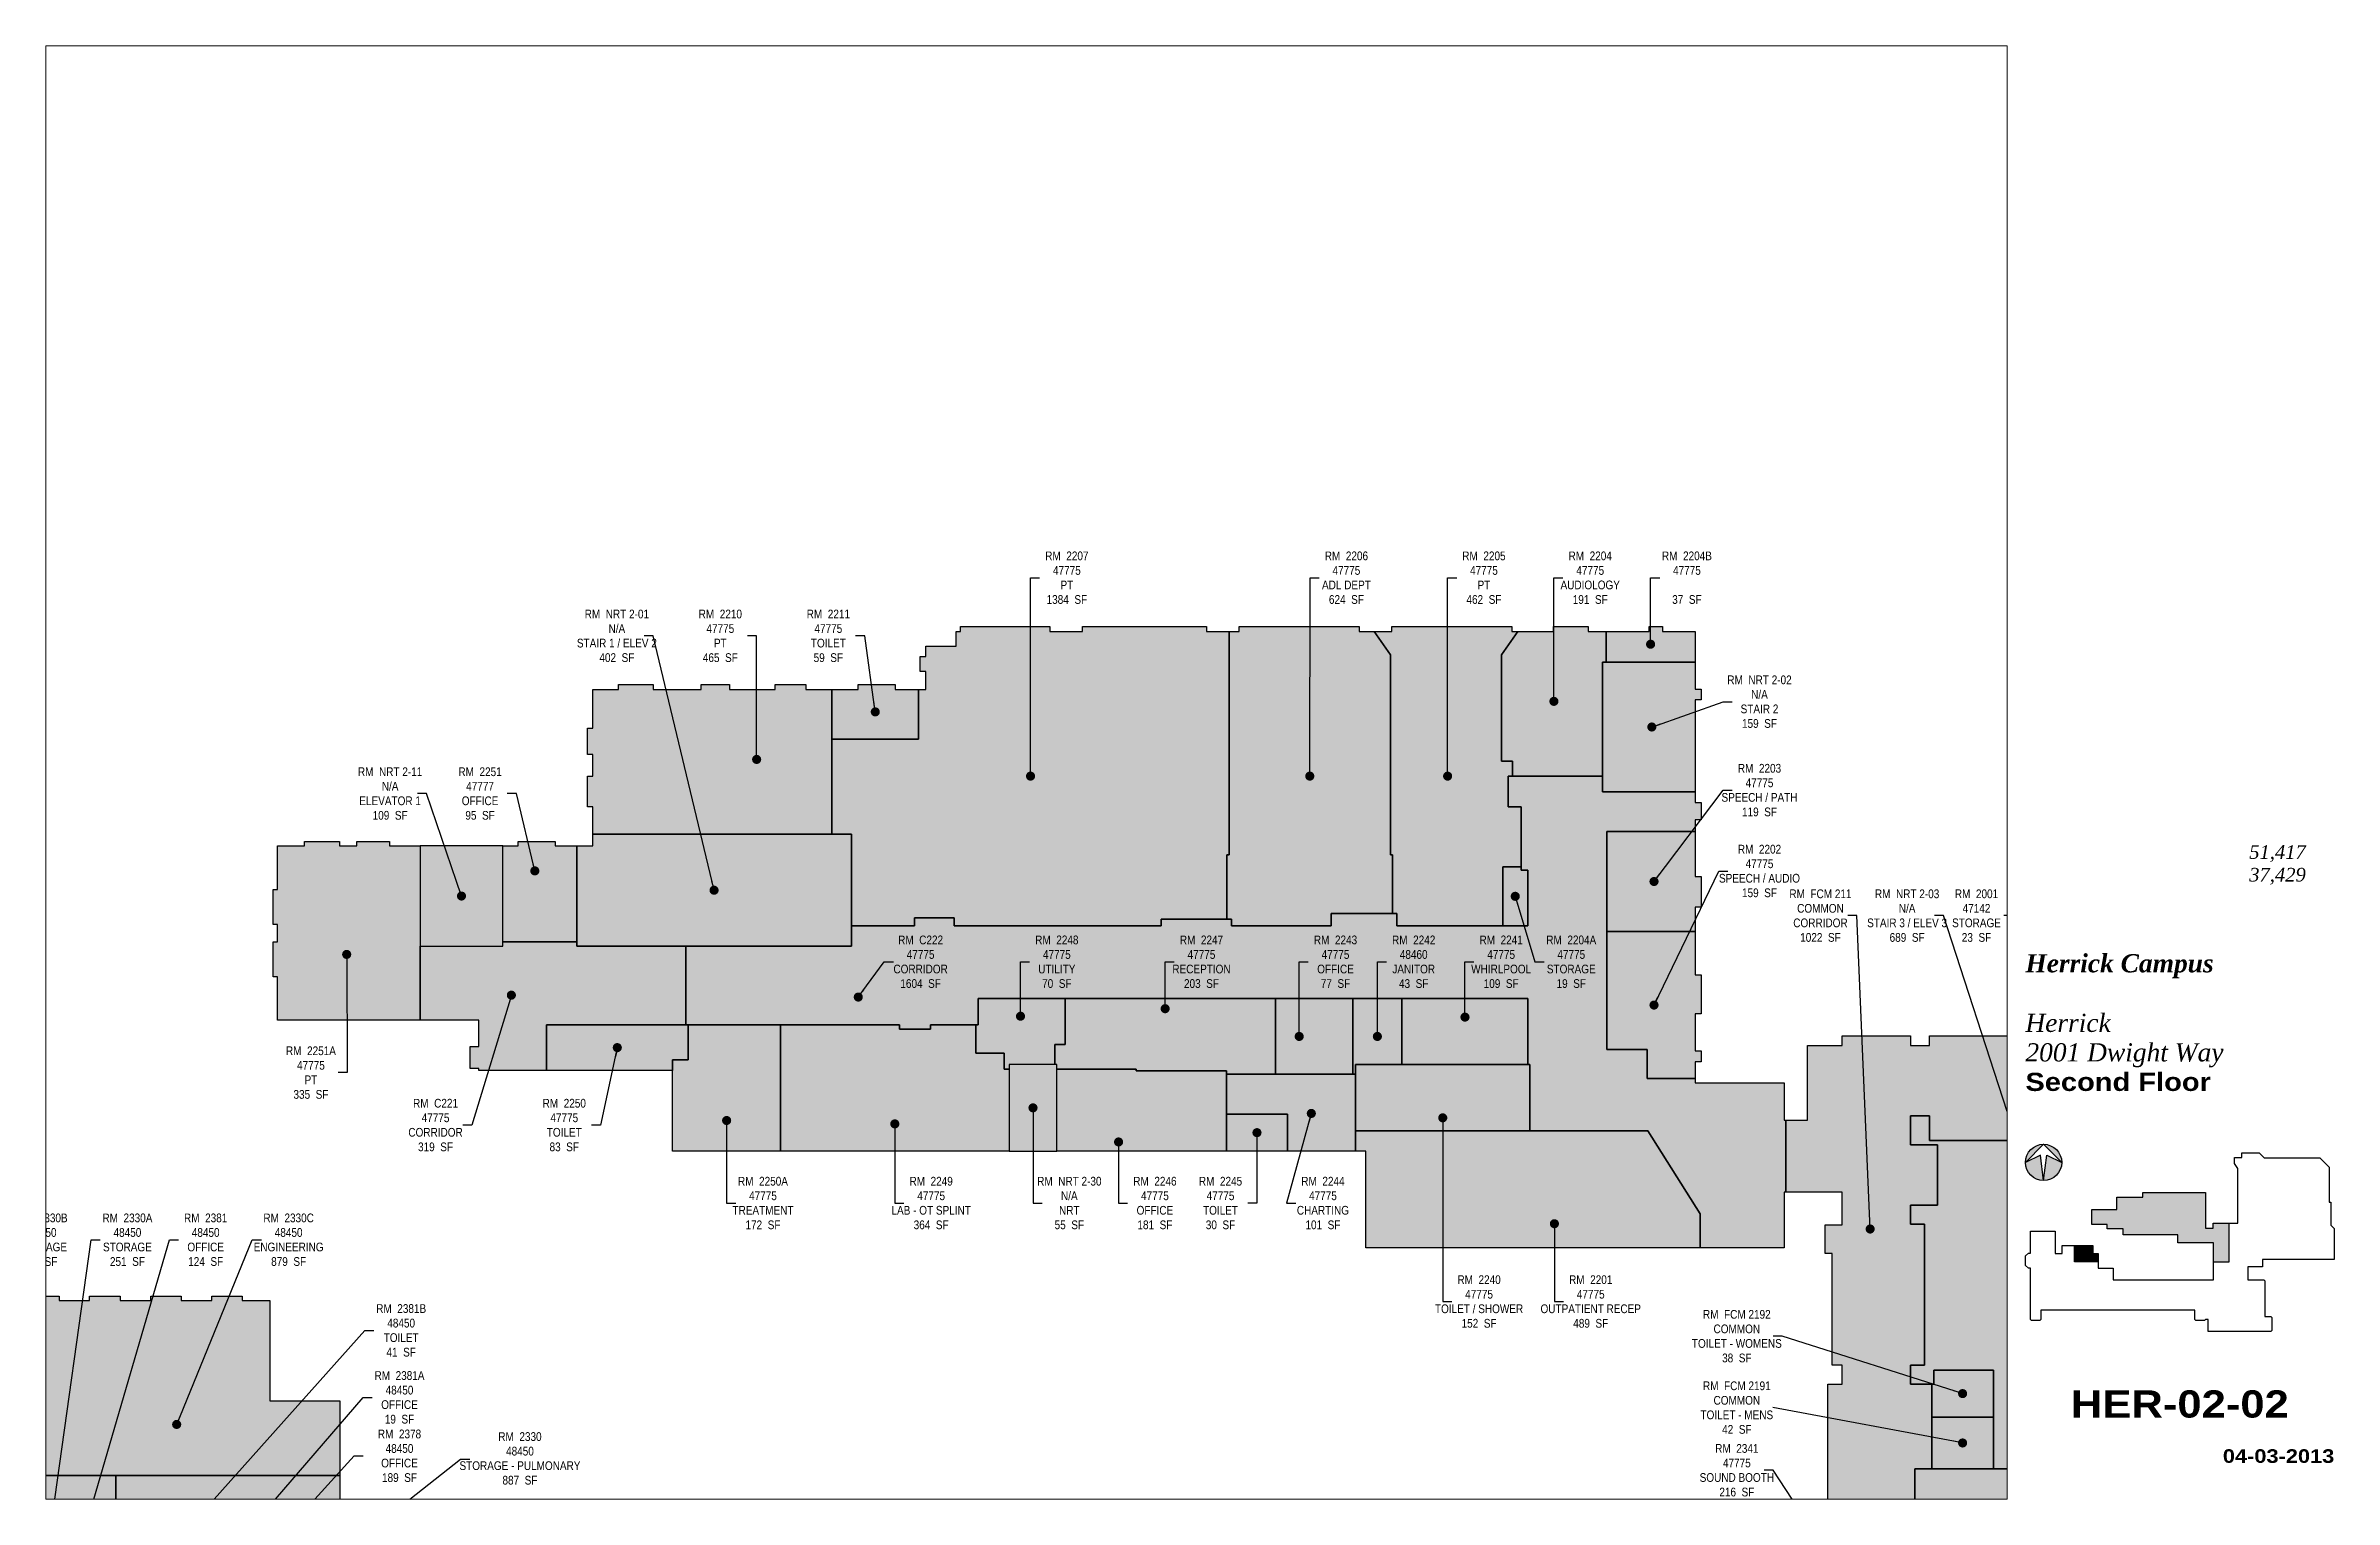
# Paper-space layout '02' of a CAD drawing. Header units: inches. Extents: x 0.9 to 16.7, y 0.5 to 10.5.
# The model-space entities are those that its viewports show. They can reach past a viewport. Long polylines and large blocks are cut down to what shows.
import ezdxf
from ezdxf.enums import TextEntityAlignment as Align

# ---------------------------------------------------------------- set-up
doc = ezdxf.new("R2010")
doc.units = ezdxf.units.IN
doc.header["$LTSCALE"] = 48
doc.header["$MEASUREMENT"] = 0
for name, color, linetype in [('0-LABEL', 3, 'Continuous'), ('1-NRT', 200, 'Continuous'), ('1-NRT-PTN', 253, 'Continuous'), ('3-FCM', 190, 'Continuous'), ('3-FCM-PTN', 9, 'Continuous'), ('4-OCC', 6, 'Continuous'), ('4-OCC-PTN', 95, 'Continuous'), ('T-5', 5, 'Continuous'), ('T-8', 8, 'Continuous')]:
    doc.layers.add(name, color=color, linetype=linetype)
doc.layers.add('T-VWPRT', color=1, linetype='Continuous', plot=False)
doc.styles.add('ArialB', font='')
doc.styles.add('ArialN', font='ARIALN.TTF')
doc.styles.add('TimesI', font='timesi.ttf')
doc.styles.add('TimesIB', font='timesbi.ttf')
doc.styles.get('ArialB').set_extended_font_data('Arial Black')
doc.dimstyles.new('AB-200', dxfattribs={"dimscale": 200, "dimtxt": 0.070312, "dimasz": 0.0625, "dimexe": 0.0625, "dimexo": 0.125, "dimgap": 0.1875, "dimtad": 0, "dimdec": 4, "dimrnd": 0.0625, "dimzin": 0, "dimdsep": 46, "dimlunit": 4, "dimtxsty": 'ArialN', "dimblk": 'ARCHTICK', "dimcen": 0.0625, "dimclrd": 256, "dimclre": 256, "dimclrt": 256, "dimadec": 0, "dimazin": 0, "dimtfac": 1, "dimtdec": 4, "dimtofl": 0, "dimtmove": 2, "dimatfit": 3, "dimldrblk": 'DOT', "dimfxl": 0, "dimfrac": 2, "dimtolj": 1, "dimtzin": 0, "dimlwd": -1, "dimlwe": -1, "dimarcsym": 0})

# ---------------------------------------------------------------- blocks, each defined once
blk = doc.blocks.new('n-arrow')
h = blk.add_hatch(color=256)
h.paths.add_polyline_path([(0, 0.125), (0.125, 0, 0.414214)])
h.paths.add_polyline_path([(0, 0.125, 0.414214), (-0.125, 0), (0.051, 0.022)])
h = blk.add_hatch(color=256)
h.paths.add_polyline_path([(0.051, -0.022), (-0.125, 0, 0.414214), (0, -0.125)])
h.paths.add_polyline_path([(0.125, 0), (0, -0.125, 0.414214)])
for p, q in [((-0.125, 0), (0.051, 0.022)), ((-0.125, 0), (0.051, -0.022)), ((0, 0.125), (0.125, 0)), ((0.051, 0.022), (0, 0.125)), ((0, -0.125), (0.125, 0)), ((0.051, -0.022), (0, -0.125))]:
    blk.add_line(p, q)
blk.add_circle((0, 0), 0.125)
blk = doc.blocks.new('AB-TB-text')
for tag, style, p in [('GROSS', 'TimesI', (1.93, 4.406)), ('USEABLE', 'TimesI', (1.93, 4.25)), ('DATE', 'ArialB', (2.125, 0.25))]:
    blk.add_attdef(tag, text='', height=0.0938, dxfattribs=dict(style=style)).set_placement(p, align=Align.RIGHT)
for tag, style, p in [('CAMPUS', 'TimesIB', (0, 3.75)), ('PAVILION', 'TimesI', (0, 3.547)), ('BUILDING', 'TimesI', (0, 3.34)), ('STREET', 'TimesI', (0, 3.137)), ('FLOOR', 'ArialB', (0, 2.934))]:
    blk.add_attdef(tag, text='', height=0.125, dxfattribs=dict(style=style)).set_placement(p, align=Align.TOP_LEFT)
at = {"style": 'ArialB'}
blk.add_attdef('DWG#', text='', height=0.188, dxfattribs=at).set_placement((1.062, 0.749), align=Align.TOP_CENTER)
blk = doc.blocks.new('_ArchTick')
at = {"const_width": 0.15}
blk.add_lwpolyline([(-0.5, -0.5), (0.5, 0.5)], dxfattribs=at)
blk = doc.blocks.new('_Dot')
at = {"lineweight": -2}
blk.add_line((-0.5, 0), (-1, 0), dxfattribs=at)
at = {"const_width": 0.5}
blk.add_lwpolyline([(-0.25, 0, 1), (0.25, 0, 1)], format="xyb", close=True, dxfattribs=at)

msp = doc.modelspace()

# ---------------------------------------------------------------- hatches: boundary and pattern name
at = {"layer": '1-NRT-PTN'}
for points in [[(3037.8, 1994.7), (2910.5, 1994.7), (2910.5, 2173.5), (3037.8, 2173.5), (3037.8, 2136.3), (3046.1, 2136.3), (3046.1, 2121.3), (3037.8, 2121.3)], [(1498.4, 1782.5), (1498.4, 1920.5), (1520.5, 1920.5), (1520.5, 1936.5), (1876.5, 1936.5), (1876.5, 1782.5)], [(1282.8, 1782.5), (1396.8, 1782.5), (1396.8, 1920.5), (1282.8, 1920.5)], [(2093.5, 1500.5), (2159.5, 1500.5), (2159.5, 1619.5), (2093.5, 1619.5)], [(3353.5, 1206), (3353.5, 1400), (3334.5, 1400), (3334.5, 1426), (3371.5, 1426), (3371.5, 1509), (3334.5, 1509), (3334.5, 1549), (3360.5, 1549), (3360.5, 1515), (3544.5, 1515), (3544.5, 1548), (3666.5, 1548), (3666.5, 1508), (3616, 1508), (3616, 1426), (3666.5, 1426), (3666.5, 1400), (3616.5, 1400), (3616.5, 1206), (3610.5, 1206), (3610.5, 1199.3), (3520.7, 1199.3), (3520.7, 1063.4), (3448.7, 1063.4), (3448.7, 1199.3), (3366.5, 1199.3), (3366.5, 1180), (3334.5, 1180), (3334.5, 1206)]]:
    msp.add_hatch(color=256, dxfattribs=at).paths.add_polyline_path(points)
at = {"layer": '3-FCM-PTN'}
msp.add_hatch(color=256, dxfattribs=at).paths.add_polyline_path([(3340.5, 833), (3240.5, 833), (3240.5, 836), (3220.5, 836), (3220.5, 924), (3240.5, 924), (3240.5, 950), (3220.5, 950), (3220.5, 1180), (3240.5, 1180), (3240.5, 1206), (3226.5, 1206), (3226.3, 1359.5), (3216.7, 1359.5), (3216.7, 1399.1), (3240.5, 1399.1), (3240.5, 1444), (3162.8, 1444), (3162.8, 1543), (3192.5, 1543), (3192.5, 1646), (3240.5, 1646), (3240.5, 1659), (3334.5, 1659), (3334.5, 1646), (3360.5, 1646), (3360.5, 1659), (3552, 1659), (3552, 1646.2), (3613.7, 1646.2), (3613.7, 1548), (3544.5, 1548), (3544.5, 1515), (3360.5, 1515), (3360.5, 1549), (3334.5, 1549), (3334.5, 1509), (3371.5, 1509), (3371.5, 1426), (3334.5, 1426), (3334.5, 1400), (3353.5, 1400), (3353.5, 1206), (3334.5, 1206), (3334.5, 1180), (3363.5, 1180), (3363.5, 1063.4), (3340.5, 1063.4)])
for points in [[(3363.5, 1180), (3366.5, 1180), (3366.5, 1199.3), (3448.7, 1199.3), (3448.7, 1134.3), (3363.5, 1134.3)], [(3363.5, 1134.3), (3448.7, 1134.3), (3448.7, 1063.4), (3363.5, 1063.4)]]:
    msp.add_hatch(color=256, dxfattribs=at).paths.add_polyline_path(points, flags=17)
at = {"layer": '4-OCC-PTN'}
for color, points in [(21, [(1849.8, 1936.5), (1849.8, 2067.3), (1969, 2067.3), (1969, 2135.5), (1978.8, 2135.5), (1978.8, 2160.3), (1971.1, 2160.3), (1971.1, 2181.3), (1978.8, 2181.3), (1978.8, 2195.5), (2020.8, 2195.5), (2020.8, 2215.5), (2026.8, 2215.5), (2026.8, 2222.5), (2149.8, 2222.5), (2149.8, 2215.5), (2194.8, 2215.5), (2194.8, 2222.5), (2365.4, 2222.5), (2365.4, 2215.5), (2396.5, 2215.5), (2396.5, 1908.3), (2393.5, 1908.3), (2393.5, 1819.5), (2302.8, 1819.5), (2302.8, 1810.5), (2017.8, 1810.5), (2017.8, 1821.3), (1963.5, 1821.3), (1963.5, 1810.5), (1876.5, 1810.5), (1876.5, 1936.5)]), (21, [(2393.5, 1819.5), (2393.5, 1908.3), (2396.5, 1908.3), (2396.5, 2215.5), (2410.4, 2215.5), (2410.4, 2222.5), (2575.4, 2222.5), (2575.4, 2215.5), (2596, 2215.5), (2618.5, 2183.3), (2618.5, 1908.3), (2621.5, 1908.3), (2621.5, 1827.3), (2536.8, 1827.3), (2536.8, 1810.5), (2399.5, 1810.5), (2399.5, 1819.5)]), (21, [(2621.5, 1827.3), (2621.5, 1908.3), (2618.5, 1908.3), (2618.5, 2183.3), (2596, 2215.5), (2620.4, 2215.5), (2620.4, 2222.5), (2785.4, 2222.5), (2785.4, 2215.5), (2794, 2215.5), (2771.5, 2183.3), (2771.5, 2037.3), (2786.5, 2037.3), (2786.5, 2016.3), (2780.5, 2016.3), (2780.5, 1974.3), (2798.5, 1974.3), (2798.5, 1891.8), (2773, 1891.8), (2773, 1810.5), (2627.5, 1810.5), (2627.5, 1827.3)]), (21, [(2910.5, 2016.3), (2786.5, 2016.3), (2786.5, 2037.3), (2771.5, 2037.3), (2771.5, 2183.3), (2794, 2215.5), (2842.8, 2215.5), (2842.8, 2222.5), (2890.8, 2222.5), (2890.8, 2215.5), (2915.5, 2215.5), (2915.5, 2173.5), (2910.5, 2173.5)]), (21, [(2915.5, 2173.5), (2915.5, 2215.5), (2974.8, 2215.5), (2974.8, 2222.5), (2992.8, 2222.5), (2992.8, 2215.5), (3037.8, 2215.5), (3037.8, 2173.5)]), (21, [(1520.5, 1936.5), (1520.5, 1974.3), (1513.5, 1974.3), (1513.5, 2016.3), (1520.5, 2016.3), (1520.5, 2046.3), (1513.5, 2046.3), (1513.5, 2082.3), (1520.5, 2082.3), (1520.5, 2135.5), (1555.8, 2135.5), (1555.8, 2142.5), (1603.8, 2142.5), (1603.8, 2135.5), (1669.8, 2135.5), (1669.8, 2142.5), (1708.8, 2142.5), (1708.8, 2135.5), (1771.8, 2135.5), (1771.8, 2142.5), (1813.8, 2142.5), (1813.8, 2135.5), (1849.8, 2135.5), (1849.8, 1936.5)]), (21, [(1849.8, 2067.3), (1849.8, 2135.5), (1885.8, 2135.5), (1885.8, 2142.5), (1936.8, 2142.5), (1936.8, 2135.5), (1969, 2135.5), (1969, 2067.3)]), (21, [(3162.8, 1543), (3162.8, 1444), (3160.5, 1444), (3160.5, 1367.5), (3045, 1367.5), (3045, 1414.3), (2972.7, 1528.5), (2810.5, 1528.5), (2810.5, 1619.5), (2807.5, 1619.5), (2807.5, 1710.3), (2464.8, 1710.3), (2167.8, 1710.3), (2050.8, 1710.3), (2050.8, 1674.3), (1985.5, 1674.3), (1985.5, 1668.3), (1942.8, 1668.3), (1942.8, 1674.3), (1747.8, 1674.3), (1711.8, 1674.5), (1648.8, 1674.5), (1648.8, 1782.5), (1876.5, 1782.5), (1876.5, 1810.5), (1963.5, 1810.5), (1963.5, 1821.3), (2017.8, 1821.3), (2017.8, 1810.5), (2302.8, 1810.5), (2302.8, 1819.5), (2399.5, 1819.5), (2399.5, 1810.5), (2536.8, 1810.5), (2536.8, 1827.3), (2627.5, 1827.3), (2627.5, 1810.5), (2807.5, 1810.5), (2807.5, 1887.3), (2798.5, 1887.3), (2798.5, 1974.3), (2780.5, 1974.3), (2780.5, 2016.3), (2910.5, 2016.3), (2910.5, 1994.7), (3037.8, 1994.7), (3037.8, 1980.3), (3046.1, 1980.3), (3046.1, 1956.3), (3037.8, 1956.3), (3037.8, 1940.5), (2916.5, 1940.5), (2916.5, 1640.5), (2971.8, 1640.5), (2971.8, 1600.5), (3037.8, 1600.5), (3037.8, 1594.5), (3160.5, 1594.5), (3160.5, 1543)]), (21, [(1282.8, 1920.5), (1282.8, 1680.5), (1086.5, 1680.5), (1086.5, 1740.3), (1080.5, 1740.3), (1080.5, 1788.3), (1086.5, 1788.3), (1086.5, 1812.3), (1080.5, 1812.3), (1080.5, 1860.3), (1086.5, 1860.3), (1086.5, 1920.5), (1123.8, 1920.5), (1123.8, 1926.5), (1171.8, 1926.5), (1171.8, 1920.5), (1195.8, 1920.5), (1195.8, 1926.5), (1240.8, 1926.5), (1240.8, 1920.5)]), (246, [(1498.4, 1920.5), (1498.4, 1788.3), (1396.8, 1788.3), (1396.8, 1920.5), (1417.8, 1920.5), (1417.8, 1926.5), (1468.8, 1926.5), (1468.8, 1920.5)]), (21, [(3037.8, 1802.5), (2916.5, 1802.5), (2916.5, 1940.5), (3037.8, 1940.5), (3037.8, 1878.3), (3046.1, 1878.3), (3046.1, 1836.3), (3037.8, 1836.3)]), (21, [(2773, 1810.5), (2773, 1891.8), (2798.5, 1891.8), (2798.5, 1887.3), (2807.5, 1887.3), (2807.5, 1810.5)]), (21, [(2916.5, 1802.5), (3037.8, 1802.5), (3037.8, 1743.3), (3046.1, 1743.3), (3046.1, 1689.3), (3037.8, 1689.3), (3037.8, 1638.3), (3046.1, 1638.3), (3046.1, 1623.3), (3037.8, 1623.3), (3037.8, 1600.5), (2971.8, 1600.5), (2971.8, 1640.5), (2916.5, 1640.5)]), (21, [(1648.8, 1782.5), (1648.8, 1674.5), (1456.8, 1674.5), (1456.8, 1611.3), (1453.8, 1611.3), (1363.8, 1611.3), (1363.8, 1614.3), (1351.8, 1614.3), (1351.8, 1644.3), (1363.8, 1644.3), (1363.8, 1680.5), (1282.8, 1680.5), (1282.8, 1782.5), (1396.8, 1782.5), (1396.8, 1788.3), (1498.4, 1788.3), (1498.4, 1782.5)]), (21, [(2093.5, 1613.5), (2086.8, 1613.5), (2086.8, 1635.3), (2047.8, 1635.3), (2047.8, 1674.3), (2050.8, 1674.3), (2050.8, 1710.3), (2170.8, 1710.3), (2170.8, 1647.3), (2156.5, 1647.3), (2156.5, 1619.5), (2093.5, 1619.5)]), (21, [(2460.3, 1606.4), (2392.8, 1606.4), (2392.8, 1611), (2268.3, 1611), (2268.3, 1613.5), (2159.5, 1613.5), (2159.5, 1619.5), (2156.5, 1619.5), (2156.5, 1647.3), (2170.8, 1647.3), (2170.8, 1710.3), (2460.3, 1710.3)]), (21, [(2460.3, 1710.3), (2566.8, 1710.3), (2566.8, 1606.4), (2460.3, 1606.4)]), (201, [(2570.5, 1619.5), (2570.5, 1606.4), (2566.8, 1606.4), (2566.8, 1710.3), (2634.3, 1710.3), (2634.3, 1619.5)]), (21, [(2634.3, 1710.3), (2807.5, 1710.3), (2807.5, 1619.5), (2634.3, 1619.5)]), (21, [(1456.8, 1674.5), (1651.8, 1674.5), (1651.8, 1626.3), (1630.5, 1626.3), (1630.5, 1611.3), (1456.8, 1611.3)]), (21, [(1630.5, 1500.5), (1630.5, 1626.3), (1651.8, 1626.3), (1651.8, 1674.5), (1711.8, 1674.5), (1747.8, 1674.3), (1779, 1674.3), (1779, 1500.5)]), (21, [(1779, 1500.5), (1779, 1674.3), (1942.8, 1674.3), (1942.8, 1668.3), (1985.5, 1668.3), (1985.5, 1674.3), (2047.8, 1674.3), (2047.8, 1635.3), (2086.8, 1635.3), (2086.8, 1613.5), (2093.5, 1613.5), (2093.5, 1500.5)]), (21, [(2570.5, 1619.5), (2810.5, 1619.5), (2810.5, 1528.5), (2570.5, 1528.5)]), (21, [(2584.5, 1500.5), (2570.5, 1500.5), (2570.5, 1528.5), (2972.7, 1528.5), (3045, 1414.3), (3045, 1367.5), (2584.5, 1367.5)]), (55, [(1172.5, 1054), (747, 1054), (747, 1156.5), (679.5, 1156.5), (679.5, 1057), (642, 1057), (642, 1052.2), (600, 1052.2), (600, 1057), (567.5, 1057), (567.5, 1129), (567.5, 1153), (567.5, 1295), (660, 1295), (660, 1300.7), (702, 1300.7), (702, 1295), (744, 1295), (744, 1300.7), (786, 1300.7), (786, 1295), (828, 1295), (828, 1300.7), (870, 1300.7), (870, 1295), (912, 1295), (912, 1300.7), (954, 1300.7), (954, 1295), (996, 1295), (996, 1300.7), (1038, 1300.7), (1038, 1295), (1076, 1295), (1076, 1157), (1172.5, 1157)]), (21, [(3520.7, 1087), (3623.5, 1087), (3623.5, 1085), (3629.5, 1085), (3629.5, 950), (3610.5, 950), (3610.5, 924), (3629.5, 924), (3629.5, 836), (3610.5, 836), (3610.5, 810), (3653.5, 810), (3653.5, 755), (3340.5, 755), (3340.5, 1063.4), (3520.7, 1063.4)]), (55, [(864, 1054), (1172.5, 1054), (1172.5, 899), (1177.5, 899), (1177.5, 863.5), (1172.5, 863.5), (1172.5, 705.5), (1102.5, 705.5), (1102.5, 738), (978, 738), (978, 513.5), (969, 513.5), (969, 501.5), (867, 501.5), (867, 507.5), (861, 507.5), (861, 741), (864, 741), (864, 831), (852, 831), (852, 854.7), (864, 854.7)])]:
    msp.add_hatch(color=color, dxfattribs=at).paths.add_polyline_path(points)
h = msp.add_hatch(color=21, dxfattribs=at)
h.paths.add_polyline_path([(2392.8, 1500.5), (2392.8, 1551.3), (2476.8, 1551.3), (2476.8, 1500.5)], flags=16)
h.paths.add_polyline_path([(2159.5, 1613.5), (2268.3, 1613.5), (2268.3, 1611), (2392.8, 1611), (2392.8, 1500.5), (2159.5, 1500.5)])
h = msp.add_hatch(color=21, dxfattribs=at)
h.paths.add_polyline_path([(2476.8, 1500.5), (2476.8, 1551.3), (2392.8, 1551.3), (2392.8, 1606.4), (2570.5, 1606.4), (2570.5, 1500.5)])
h.paths.add_polyline_path([(2392.8, 1500.5), (2392.8, 1551.3), (2476.8, 1551.3), (2476.8, 1500.5)], flags=16)
h = msp.add_hatch(color=55, dxfattribs=at)
h.dxf.hatch_style = 1
h.paths.add_polyline_path([(864, 1054), (747, 1054), (684, 1054), (684, 897), (678, 897), (678, 854.7), (864, 854.7)])

# ---------------------------------------------------------------- linework, layer by layer
at = {"layer": '1-NRT'}
for points in [[(3037.8, 1994.7), (2910.5, 1994.7), (2910.5, 2173.5), (3037.8, 2173.5), (3037.8, 2136.3), (3046.1, 2136.3), (3046.1, 2121.3), (3037.8, 2121.3)], [(1498.4, 1782.5), (1498.4, 1920.5), (1520.5, 1920.5), (1520.5, 1936.5), (1876.5, 1936.5), (1876.5, 1782.5)], [(1282.8, 1782.5), (1396.8, 1782.5), (1396.8, 1920.5), (1282.8, 1920.5)], [(2093.5, 1500.5), (2159.5, 1500.5), (2159.5, 1619.5), (2093.5, 1619.5)]]:
    msp.add_lwpolyline(points, close=True, dxfattribs=at)
msp.add_lwpolyline([(3520.7, 1063.4), (3448.7, 1063.4), (3448.7, 1199.3), (3366.5, 1199.3), (3366.5, 1180), (3334.5, 1180), (3334.5, 1206), (3353.5, 1206), (3353.5, 1400), (3334.5, 1400), (3334.5, 1426), (3371.5, 1426), (3371.5, 1509), (3334.5, 1509), (3334.5, 1549), (3360.5, 1549), (3360.5, 1515), (3544.5, 1515)], dxfattribs=at)
at = {"layer": '3-FCM'}
for points in [[(3220.5, 950), (3220.5, 1180), (3240.5, 1180), (3240.5, 1206), (3226.5, 1206), (3226.3, 1359.5), (3216.7, 1359.5), (3216.7, 1399.1), (3240.5, 1399.1), (3240.5, 1444), (3162.8, 1444), (3162.8, 1543), (3192.5, 1543), (3192.5, 1646), (3240.5, 1646), (3240.5, 1659), (3334.5, 1659), (3334.5, 1646), (3360.5, 1646), (3360.5, 1659), (3552, 1659)], [(3544.5, 1515), (3360.5, 1515), (3360.5, 1549), (3334.5, 1549), (3334.5, 1509), (3371.5, 1509), (3371.5, 1426), (3334.5, 1426), (3334.5, 1400), (3353.5, 1400), (3353.5, 1206), (3334.5, 1206), (3334.5, 1180), (3363.5, 1180), (3363.5, 1063.4), (3340.5, 1063.4), (3340.5, 833)]]:
    msp.add_lwpolyline(points, dxfattribs=at)
for points in [[(3363.5, 1180), (3366.5, 1180), (3366.5, 1199.3), (3448.7, 1199.3), (3448.7, 1134.3), (3363.5, 1134.3)], [(3363.5, 1134.3), (3448.7, 1134.3), (3448.7, 1063.4), (3363.5, 1063.4)]]:
    msp.add_lwpolyline(points, close=True, dxfattribs=at)
at = {"layer": '4-OCC'}
for points in [[(1849.8, 1936.5), (1849.8, 2067.3), (1969, 2067.3), (1969, 2135.5), (1978.8, 2135.5), (1978.8, 2160.3), (1971.1, 2160.3), (1971.1, 2181.3), (1978.8, 2181.3), (1978.8, 2195.5), (2020.8, 2195.5), (2020.8, 2215.5), (2026.8, 2215.5), (2026.8, 2222.5), (2149.8, 2222.5), (2149.8, 2215.5), (2194.8, 2215.5), (2194.8, 2222.5), (2365.4, 2222.5), (2365.4, 2215.5), (2396.5, 2215.5), (2396.5, 1908.3), (2393.5, 1908.3), (2393.5, 1819.5), (2302.8, 1819.5), (2302.8, 1810.5), (2017.8, 1810.5), (2017.8, 1821.3), (1963.5, 1821.3), (1963.5, 1810.5), (1876.5, 1810.5), (1876.5, 1936.5)], [(2393.5, 1819.5), (2393.5, 1908.3), (2396.5, 1908.3), (2396.5, 2215.5), (2410.4, 2215.5), (2410.4, 2222.5), (2575.4, 2222.5), (2575.4, 2215.5), (2596, 2215.5), (2618.5, 2183.3), (2618.5, 1908.3), (2621.5, 1908.3), (2621.5, 1827.3), (2536.8, 1827.3), (2536.8, 1810.5), (2399.5, 1810.5), (2399.5, 1819.5)], [(2621.5, 1827.3), (2621.5, 1908.3), (2618.5, 1908.3), (2618.5, 2183.3), (2596, 2215.5), (2620.4, 2215.5), (2620.4, 2222.5), (2785.4, 2222.5), (2785.4, 2215.5), (2794, 2215.5), (2771.5, 2183.3), (2771.5, 2037.3), (2786.5, 2037.3), (2786.5, 2016.3), (2780.5, 2016.3), (2780.5, 1974.3), (2798.5, 1974.3), (2798.5, 1891.8), (2773, 1891.8), (2773, 1810.5), (2627.5, 1810.5), (2627.5, 1827.3)], [(2910.5, 2016.3), (2786.5, 2016.3), (2786.5, 2037.3), (2771.5, 2037.3), (2771.5, 2183.3), (2794, 2215.5), (2842.8, 2215.5), (2842.8, 2222.5), (2890.8, 2222.5), (2890.8, 2215.5), (2915.5, 2215.5), (2915.5, 2173.5), (2910.5, 2173.5)], [(2915.5, 2173.5), (2915.5, 2215.5), (2974.8, 2215.5), (2974.8, 2222.5), (2992.8, 2222.5), (2992.8, 2215.5), (3037.8, 2215.5), (3037.8, 2173.5)], [(1520.5, 1936.5), (1520.5, 1974.3), (1513.5, 1974.3), (1513.5, 2016.3), (1520.5, 2016.3), (1520.5, 2046.3), (1513.5, 2046.3), (1513.5, 2082.3), (1520.5, 2082.3), (1520.5, 2135.5), (1555.8, 2135.5), (1555.8, 2142.5), (1603.8, 2142.5), (1603.8, 2135.5), (1669.8, 2135.5), (1669.8, 2142.5), (1708.8, 2142.5), (1708.8, 2135.5), (1771.8, 2135.5), (1771.8, 2142.5), (1813.8, 2142.5), (1813.8, 2135.5), (1849.8, 2135.5), (1849.8, 1936.5)], [(1849.8, 2067.3), (1849.8, 2135.5), (1885.8, 2135.5), (1885.8, 2142.5), (1936.8, 2142.5), (1936.8, 2135.5), (1969, 2135.5), (1969, 2067.3)], [(3162.8, 1543), (3162.8, 1444), (3160.5, 1444), (3160.5, 1367.5), (3045, 1367.5), (3045, 1414.3), (2972.7, 1528.5), (2810.5, 1528.5), (2810.5, 1619.5), (2807.5, 1619.5), (2807.5, 1710.3), (2464.8, 1710.3), (2167.8, 1710.3), (2050.8, 1710.3), (2050.8, 1674.3), (1985.5, 1674.3), (1985.5, 1668.3), (1942.8, 1668.3), (1942.8, 1674.3), (1747.8, 1674.3), (1711.8, 1674.5), (1648.8, 1674.5), (1648.8, 1782.5), (1876.5, 1782.5), (1876.5, 1810.5), (1963.5, 1810.5), (1963.5, 1821.3), (2017.8, 1821.3), (2017.8, 1810.5), (2302.8, 1810.5), (2302.8, 1819.5), (2399.5, 1819.5), (2399.5, 1810.5), (2536.8, 1810.5), (2536.8, 1827.3), (2627.5, 1827.3), (2627.5, 1810.5), (2807.5, 1810.5), (2807.5, 1887.3), (2798.5, 1887.3), (2798.5, 1974.3), (2780.5, 1974.3), (2780.5, 2016.3), (2910.5, 2016.3), (2910.5, 1994.7), (3037.8, 1994.7), (3037.8, 1980.3), (3046.1, 1980.3), (3046.1, 1956.3), (3037.8, 1956.3), (3037.8, 1940.5), (2916.5, 1940.5), (2916.5, 1640.5), (2971.8, 1640.5), (2971.8, 1600.5), (3037.8, 1600.5), (3037.8, 1594.5), (3160.5, 1594.5), (3160.5, 1543)], [(1282.8, 1920.5), (1282.8, 1680.5), (1086.5, 1680.5), (1086.5, 1740.3), (1080.5, 1740.3), (1080.5, 1788.3), (1086.5, 1788.3), (1086.5, 1812.3), (1080.5, 1812.3), (1080.5, 1860.3), (1086.5, 1860.3), (1086.5, 1920.5), (1123.8, 1920.5), (1123.8, 1926.5), (1171.8, 1926.5), (1171.8, 1920.5), (1195.8, 1920.5), (1195.8, 1926.5), (1240.8, 1926.5), (1240.8, 1920.5)], [(1498.4, 1920.5), (1498.4, 1788.3), (1396.8, 1788.3), (1396.8, 1920.5), (1417.8, 1920.5), (1417.8, 1926.5), (1468.8, 1926.5), (1468.8, 1920.5)], [(3037.8, 1802.5), (2916.5, 1802.5), (2916.5, 1940.5), (3037.8, 1940.5), (3037.8, 1878.3), (3046.1, 1878.3), (3046.1, 1836.3), (3037.8, 1836.3)], [(2773, 1810.5), (2773, 1891.8), (2798.5, 1891.8), (2798.5, 1887.3), (2807.5, 1887.3), (2807.5, 1810.5)], [(2916.5, 1802.5), (3037.8, 1802.5), (3037.8, 1743.3), (3046.1, 1743.3), (3046.1, 1689.3), (3037.8, 1689.3), (3037.8, 1638.3), (3046.1, 1638.3), (3046.1, 1623.3), (3037.8, 1623.3), (3037.8, 1600.5), (2971.8, 1600.5), (2971.8, 1640.5), (2916.5, 1640.5)], [(1648.8, 1782.5), (1648.8, 1674.5), (1456.8, 1674.5), (1456.8, 1611.3), (1456.8, 1611.3), (1453.8, 1611.3), (1453.8, 1611.3), (1363.8, 1611.3), (1363.8, 1614.3), (1351.8, 1614.3), (1351.8, 1644.3), (1363.8, 1644.3), (1363.8, 1680.5), (1282.8, 1680.5), (1282.8, 1782.5), (1396.8, 1782.5), (1396.8, 1788.3), (1498.4, 1788.3), (1498.4, 1782.5)], [(2093.5, 1613.5), (2086.8, 1613.5), (2086.8, 1635.3), (2047.8, 1635.3), (2047.8, 1674.3), (2050.8, 1674.3), (2050.8, 1710.3), (2170.8, 1710.3), (2170.8, 1647.3), (2156.5, 1647.3), (2156.5, 1619.5), (2093.5, 1619.5)], [(2460.3, 1606.4), (2392.8, 1606.4), (2392.8, 1611), (2268.3, 1611), (2268.3, 1613.5), (2159.5, 1613.5), (2159.5, 1619.5), (2156.5, 1619.5), (2156.5, 1647.3), (2170.8, 1647.3), (2170.8, 1710.3), (2460.3, 1710.3)], [(2460.3, 1710.3), (2566.8, 1710.3), (2566.8, 1606.4), (2460.3, 1606.4)], [(2570.5, 1619.5), (2570.5, 1606.4), (2566.8, 1606.4), (2566.8, 1710.3), (2634.3, 1710.3), (2634.3, 1619.5)], [(2634.3, 1710.3), (2807.5, 1710.3), (2807.5, 1619.5), (2634.3, 1619.5)], [(1456.8, 1674.5), (1651.8, 1674.5), (1651.8, 1626.3), (1630.5, 1626.3), (1630.5, 1611.3), (1456.8, 1611.3)], [(1630.5, 1500.5), (1630.5, 1626.3), (1651.8, 1626.3), (1651.8, 1674.5), (1711.8, 1674.5), (1747.8, 1674.3), (1779, 1674.3), (1779, 1500.5)], [(1779, 1500.5), (1779, 1674.3), (1942.8, 1674.3), (1942.8, 1668.3), (1985.5, 1668.3), (1985.5, 1674.3), (2047.8, 1674.3), (2047.8, 1635.3), (2086.8, 1635.3), (2086.8, 1613.5), (2093.5, 1613.5), (2093.5, 1500.5)], [(2159.5, 1613.5), (2268.3, 1613.5), (2268.3, 1611), (2392.8, 1611), (2392.8, 1500.5), (2159.5, 1500.5)], [(2570.5, 1619.5), (2810.5, 1619.5), (2810.5, 1528.5), (2570.5, 1528.5)], [(2476.8, 1500.5), (2476.8, 1551.3), (2392.8, 1551.3), (2392.8, 1606.4), (2570.5, 1606.4), (2570.5, 1500.5)], [(2392.8, 1500.5), (2392.8, 1551.3), (2476.8, 1551.3), (2476.8, 1500.5)], [(2584.5, 1500.5), (2570.5, 1500.5), (2570.5, 1528.5), (2972.7, 1528.5), (3045, 1414.3), (3045, 1367.5), (2584.5, 1367.5)], [(3520.7, 1087), (3623.5, 1087), (3623.5, 1085), (3629.5, 1085), (3629.5, 950), (3610.5, 950), (3610.5, 924), (3629.5, 924), (3629.5, 836), (3610.5, 836), (3610.5, 810), (3653.5, 810), (3653.5, 755), (3340.5, 755), (3340.5, 1063.4), (3520.7, 1063.4)], [(684, 1054), (864, 1054), (864, 854.7), (678, 854.7), (678, 897), (684, 897)], [(864, 1054), (1172.5, 1054), (1172.5, 899), (1177.5, 899), (1177.5, 863.5), (1172.5, 863.5), (1172.5, 705.5), (1102.5, 705.5), (1102.5, 738), (978, 738), (978, 513.5), (969, 513.5), (969, 501.5), (867, 501.5), (867, 507.5), (861, 507.5), (861, 741), (864, 741), (864, 831), (852, 831), (852, 854.7), (864, 854.7)]]:
    msp.add_lwpolyline(points, close=True, dxfattribs=at)
msp.add_lwpolyline([(744, 1300.7), (786, 1300.7), (786, 1295), (828, 1295), (828, 1300.7), (870, 1300.7), (870, 1295), (912, 1295), (912, 1300.7), (954, 1300.7), (954, 1295), (996, 1295), (996, 1300.7), (1038, 1300.7), (1038, 1295), (1076, 1295), (1076, 1157), (1172.5, 1157), (1172.5, 1054), (1172.5, 1054), (747, 1054)], dxfattribs=at)

# ---------------------------------------------------------------- texts
at = {"layer": '0-LABEL', "char_height": 12, "attachment_point": 5, "style": 'ArialN'}
for s, insert in [('RM  2207\\P47775\\PPT\\P1384  SF', (2173.1, 2289.5)), ('RM  2206\\P47775\\PADL DEPT\\P624  SF', (2557.9, 2289.5)), ('RM  2205\\P47775\\PPT\\P462  SF', (2747.2, 2289.5)), ('RM  2204\\P47775\\PAUDIOLOGY\\P191  SF', (2893.5, 2289.5)), ('RM  2204B\\P47775\\P\\P37  SF', (3026.6, 2289.5)), ('RM  NRT 2-01\\PN/A\\PSTAIR 1 / ELEV 2\\P402  SF', (1553.7, 2209.5)), ('RM  2210\\P47775\\PPT\\P465  SF', (1696.1, 2209.5)), ('RM  2211\\P47775\\PTOILET\\P59  SF', (1844.8, 2209.5)), ('RM  NRT 2-02\\PN/A\\PSTAIR 2\\P159  SF', (3126.5, 2118.9)), ('RM  NRT 2-11\\PN/A\\PELEVATOR 1\\P109  SF', (1241.6, 1992.5)), ('RM  2251\\P47777\\POFFICE\\P95  SF', (1365.4, 1992.5)), ('RM  2203\\P47775\\PSPEECH / PATH\\P119  SF', (3126.5, 1997.2)), ('RM  2202\\P47775\\PSPEECH / AUDIO\\P159  SF', (3126.5, 1885.9)), ('RM  FCM 211\\PCOMMON\\PCORRIDOR\\P1022  SF', (3210.4, 1824.5)), ('RM  NRT 2-03\\PN/A\\PSTAIR 3 / ELEV 3\\P689  SF', (3329.7, 1824.5)), ('RM  2001\\P47142\\PSTORAGE\\P23  SF', (3425.2, 1824.5)), ('RM  C222\\P47775\\PCORRIDOR\\P1604  SF', (1971.8, 1761)), ('RM  2248\\P47775\\PUTILITY\\P70  SF', (2159.3, 1761)), ('RM  2247\\P47775\\PRECEPTION\\P203  SF', (2358.4, 1761)), ('RM  2243\\P47775\\POFFICE\\P77  SF', (2542.9, 1761)), ('RM  2242\\P48460\\PJANITOR\\P43  SF', (2650.5, 1761)), ('RM  2241\\P47775\\PWHIRLPOOL\\P109  SF', (2770.9, 1761)), ('RM  2204A\\P47775\\PSTORAGE\\P19  SF', (2867.4, 1761)), ('RM  2251A\\P47775\\PPT\\P335  SF', (1132.6, 1608.5)), ('RM  C221\\P47775\\PCORRIDOR\\P319  SF', (1304.1, 1536.3)), ('RM  2250\\P47775\\PTOILET\\P83  SF', (1481.3, 1536.3)), ('RM  2250A\\P47775\\PTREATMENT\\P172  SF', (1754.8, 1429)), ('RM  2249\\P47775\\PLAB - OT SPLINT\\P364  SF', (1986.3, 1429)), ('RM  NRT 2-30\\PN/A\\PNRT\\P55  SF', (2176.5, 1429)), ('RM  2246\\P47775\\POFFICE\\P181  SF', (2294.3, 1429)), ('RM  2245\\P47775\\PTOILET\\P30  SF', (2384.6, 1429)), ('RM  2244\\P47775\\PCHARTING\\P101  SF', (2525.6, 1429)), ('RM  2330B\\P48450\\PSTORAGE\\P48  SF', (763.3, 1378.5)), ('RM  2330A\\P48450\\PSTORAGE\\P251  SF', (880, 1378.5)), ('RM  2381\\P48450\\POFFICE\\P124  SF', (987.7, 1378.5)), ('RM  2330C\\P48450\\PENGINEERING\\P879  SF', (1101.9, 1378.5)), ('RM  2240\\P47775\\PTOILET / SHOWER\\P152  SF', (2740.5, 1293.5)), ('RM  2201\\P47775\\POUTPATIENT RECEP\\P489  SF', (2894.2, 1293.5)), ('RM  2381B\\P48450\\PTOILET\\P41  SF', (1256.8, 1253.8)), ('RM  FCM 2192\\PCOMMON\\PTOILET - WOMENS\\P38  SF', (3095.3, 1245.8)), ('RM  2381A\\P48450\\POFFICE\\P19  SF', (1254.5, 1161.6)), ('RM  FCM 2191\\PCOMMON\\PTOILET - MENS\\P42  SF', (3095.3, 1147.5)), ('RM  2378\\P48450\\POFFICE\\P189  SF', (1254.5, 1081.2)), ('RM  2330\\P48450\\PSTORAGE - PULMONARY\\P887  SF', (1420.3, 1077.6)), ('RM  2341\\P47775\\PSOUND BOOTH\\P216  SF', (3095.3, 1061.3)), ('RM  2379\\P48450\\PLOCKERS\\P117  SF', (1295.4, 972.2)), ('RM  NRT 2-06\\PN/A\\PSTAIR 6 / ELEV 4\\P442  SF', (1407.8, 972.2))]:
    msp.add_mtext(s, dxfattribs=dict(at, insert=insert))

# ---------------------------------------------------------------- leaders
at = {"layer": '0-LABEL', "annotation_type": 0, "has_hookline": 1}
for points, hookline_direction, text_width in [([(2123.1, 2016.5), (2123.1, 2289.5), (2135.6, 2289.5)], 0, 57.9), ([(2507.5, 2016.5), (2507.9, 2289.5), (2520.4, 2289.5)], 0, 67), ([(2697.2, 2016.5), (2697.2, 2289.5), (2709.7, 2289.5)], 0, 58), ([(2843.5, 2119.4), (2843.5, 2289.5), (2856, 2289.5)], 0, 81.6), ([(2976.6, 2198), (2976.6, 2289.5), (2989.1, 2289.5)], 0, 67), ([(1687.5, 1859.5), (1603.7, 2209.5), (1591.2, 2209.5)], 1, 108.7), ([(1746.1, 2039.5), (1746.1, 2209.5), (1733.6, 2209.5)], 1, 57.9), ([(1909.4, 2104.9), (1894.8, 2209.5), (1882.3, 2209.5)], 1, 56), ([(2978.3, 2084.1), (3076.5, 2118.9), (3089, 2118.9)], 0, 86.8), ([(4040.7, 1888.1), (3614.8, 2116.4), (3602.3, 2116.4)], 1, 86.9), ([(1339.8, 1851.5), (1291.6, 1992.5), (1279.1, 1992.5)], 1, 85), ([(1440.8, 1886.1), (1415.4, 1992.5), (1402.9, 1992.5)], 1, 56), ([(2981.3, 1871.5), (3076.5, 1997.2), (3089, 1997.2)], 0, 102.9), ([(2981.3, 1701.5), (3070.3, 1885.9), (3082.8, 1885.9)], 0, 110.3), ([(2790.3, 1851.1), (2817.4, 1761), (2829.9, 1761)], 0, 67.7), ([(3278.8, 1393.3), (3260.4, 1824.5), (3247.9, 1824.5)], 1, 81.9), ([(3500.5, 1453.5), (3379.7, 1824.5), (3367.2, 1824.5)], 1, 108.8), ([(3635.9, 1467), (3475.2, 1824.5), (3462.7, 1824.5)], 1, 65.9), ([(1181.8, 1771.2), (1182.6, 1608.5), (1170.1, 1608.5)], 1, 67.7), ([(1886, 1712.5), (1921.8, 1761), (1934.3, 1761)], 0, 74), ([(2109.3, 1686.1), (2109.3, 1761), (2121.8, 1761)], 0, 57.9), ([(2308.4, 1696.5), (2308.4, 1761), (2320.9, 1761)], 0, 78), ([(2492.9, 1658.3), (2492.9, 1761), (2505.4, 1761)], 0, 57.9), ([(2600.5, 1658.3), (2600.5, 1761), (2613, 1761)], 0, 58.2), ([(2721.1, 1684.9), (2720.9, 1761), (2733.4, 1761)], 0, 81.8), ([(1408.5, 1715.1), (1354.1, 1536.3), (1341.6, 1536.3)], 1, 74), ([(1554.3, 1642.9), (1531.3, 1536.3), (1518.8, 1536.3)], 1, 57.9), ([(1704.8, 1542.6), (1704.8, 1429), (1717.3, 1429)], 0, 83.4), ([(1936.3, 1538), (1936.3, 1429), (1948.8, 1429)], 0, 108), ([(2126.5, 1560), (2126.5, 1429), (2139, 1429)], 0, 86.9), ([(2509.6, 1552.4), (2475.6, 1429), (2488.1, 1429)], 0, 70.3), ([(2690.5, 1546.3), (2690.5, 1293.5), (2703, 1293.5)], 0, 120.9), ([(2244.3, 1513.1), (2244.3, 1429), (2256.8, 1429)], 0, 57.9), ([(2434.8, 1525.9), (2434.6, 1429), (2422.1, 1429)], 1, 58), ([(2844.2, 1400.6), (2844.2, 1293.5), (2856.7, 1293.5)], 0, 136.9), ([(713.3, 1105.2), (713.3, 1378.5), (725.8, 1378.5)], 0, 67), ([(777.5, 827.7), (937.7, 1378.5), (950.2, 1378.5)], 0, 56), ([(777.7, 1002.8), (830, 1378.5), (842.5, 1378.5)], 0, 67.7), ([(947.8, 1124.4), (1051.9, 1378.5), (1064.4, 1378.5)], 0, 94.3), ([(741, 731.7), (1206.8, 1253.8), (1219.3, 1253.8)], 0, 67), ([(3406.1, 1166.8), (3157.8, 1245.8), (3145.3, 1245.8)], 1, 122.7), ([(834, 731.7), (1204.5, 1161.6), (1217, 1161.6)], 0, 67.7), ([(3406.1, 1098.9), (3144.8, 1147.5)], 1, 99), ([(793.5, 642.1), (1192, 1081.2), (1204.5, 1081.2)], 0, 57.9), ([(1074.2, 867.9), (1338.6, 1076.5), (1351.1, 1076.5)], 0, 165.8), ([(3410.4, 659.1), (3145.3, 1061.3), (3132.8, 1061.3)], 1, 100.6)]:
    msp.add_leader(points, dimstyle='AB-200', dxfattribs=dict(at, hookline_direction=hookline_direction, text_width=text_width))

psp = doc.layouts.new('02')

# ---------------------------------------------------------------- hatches: boundary and pattern name
at = {"layer": 'T-8'}
for points in [[(15.802, 2.61), (15.371, 2.61), (15.371, 2.579), (15.191, 2.579), (15.191, 2.493), (15.02, 2.493), (15.02, 2.389), (15.125, 2.389), (15.125, 2.36), (15.234, 2.36), (15.234, 2.318), (15.611, 2.318), (15.611, 2.264), (15.856, 2.264), (15.856, 2.133), (15.965, 2.133), (15.965, 2.399), (15.854, 2.399), (15.854, 2.365), (15.802, 2.365)], [(15.063, 2.133), (15.063, 2.191), (15.025, 2.191), (15.025, 2.246), (14.899, 2.246), (14.899, 2.133)]]:
    psp.add_hatch(color=256, dxfattribs=at).paths.add_polyline_path(points)

# ---------------------------------------------------------------- linework, layer by layer
psp.add_lwpolyline([(16.001, 2.851), (16.051, 2.851), (16.051, 2.884), (16.172, 2.884), (16.206, 2.849), (16.589, 2.848), (16.653, 2.784), (16.653, 2.544), (16.664, 2.544), (16.664, 2.386), (16.688, 2.362), (16.688, 2.149), (16.194, 2.149), (16.194, 2.098), (16.093, 2.098), (16.093, 2.009), (16.202, 2.009), (16.21, 2.002), (16.21, 1.758), (16.252, 1.758), (16.259, 1.751), (16.259, 1.661), (16.252, 1.654), (15.821, 1.654), (15.821, 1.737), (15.802, 1.737), (15.795, 1.73), (15.736, 1.73), (15.728, 1.737), (15.728, 1.8), (14.669, 1.8), (14.669, 1.737), (14.662, 1.73), (14.603, 1.73), (14.596, 1.737), (14.596, 2.089), (14.583, 2.089), (14.562, 2.108), (14.562, 2.174), (14.583, 2.193), (14.596, 2.193), (14.596, 2.345), (14.766, 2.345), (14.766, 2.191), (14.816, 2.191), (14.816, 2.246), (15.025, 2.246), (15.025, 2.191), (15.063, 2.191), (15.063, 2.089), (15.165, 2.089), (15.165, 2.009), (15.856, 2.009), (15.856, 2.264), (15.611, 2.264), (15.611, 2.318), (15.234, 2.318), (15.234, 2.36), (15.125, 2.36), (15.125, 2.389), (15.02, 2.389), (15.02, 2.493), (15.191, 2.493), (15.191, 2.579), (15.371, 2.579), (15.371, 2.61), (15.802, 2.61), (15.802, 2.365), (15.854, 2.365), (15.854, 2.399), (16.025, 2.399), (16.025, 2.776), (16.001, 2.81)], close=True, dxfattribs=at)
for points in [[(15.856, 2.133), (15.965, 2.133), (15.965, 2.399)], [(15.063, 2.133), (14.899, 2.133), (14.899, 2.246)]]:
    psp.add_lwpolyline(points, dxfattribs=at)

# ---------------------------------------------------------------- block references
at = {"layer": 'T-5'}
ref = psp.add_blockref('AB-TB-text', (14.562, 0.5), dxfattribs=at)
ref.add_attrib('DATE', '04-03-2013', dxfattribs={"layer": 'T-8', "height": 0.0938, "style": 'ArialB'}).set_placement((16.688, 0.75), align=Align.RIGHT)
ref.add_attrib('DWG#', 'HER-02-02', dxfattribs={"layer": 'T-8', "height": 0.1875, "style": 'ArialB'}).set_placement((15.625, 1.249), align=Align.TOP_CENTER)
ref.add_attrib('GROSS', '51,417', dxfattribs={"layer": '0', "height": 0.0938, "style": 'TimesI'}).set_placement((16.492, 4.906), align=Align.RIGHT)
ref.add_attrib('USEABLE', '37,429', dxfattribs={"layer": '0', "height": 0.0938, "style": 'TimesI'}).set_placement((16.492, 4.75), align=Align.RIGHT)
ref.add_attrib('BUILDING', 'Herrick', dxfattribs={"layer": '0', "height": 0.125, "style": 'TimesI'}).set_placement((14.562, 3.84), align=Align.TOP_LEFT)
ref.add_attrib('STREET', '2001 Dwight Way', dxfattribs={"layer": '0', "height": 0.125, "style": 'TimesI'}).set_placement((14.562, 3.637), align=Align.TOP_LEFT)
ref.add_attrib('FLOOR', 'Second Floor', dxfattribs={"layer": 'T-8', "height": 0.125, "style": 'ArialB'}).set_placement((14.562, 3.434), align=Align.TOP_LEFT)
ref.add_attrib('CAMPUS', 'Herrick Campus', dxfattribs={"layer": '0', "height": 0.125, "style": 'TimesIB'}).set_placement((14.562, 4.25), align=Align.TOP_LEFT)
at = {"layer": 'T-8', "rotation": 90}
psp.add_blockref('n-arrow', (14.687, 2.817), dxfattribs=at)

# ---------------------------------------------------------------- viewports
at = {"layer": 'T-VWPRT'}
psp.add_viewport(center=(7.687, 5.5), size=(13.5, 10), view_center_point=(2117.5, 2021.5), view_height=2000, dxfattribs=at)

doc.saveas('drawing.dxf')
